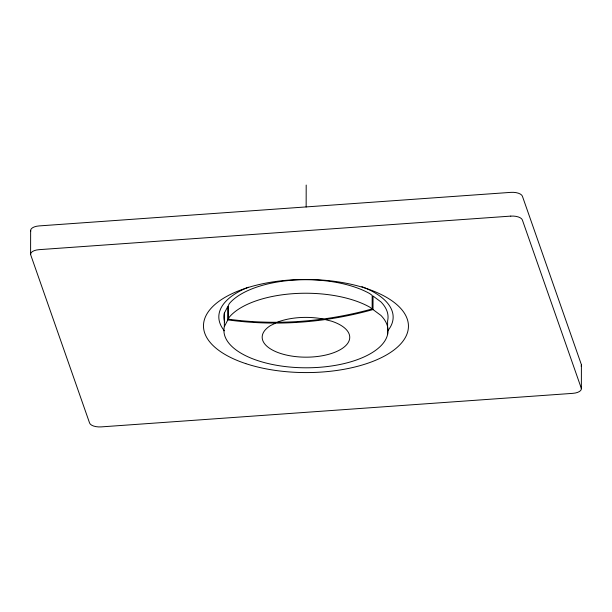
<?xml version="1.0" encoding="UTF-8"?>
<svg xmlns="http://www.w3.org/2000/svg" width="612" height="612" viewBox="0 0 612 612"><rect width="100%" height="100%" fill="white"/><g stroke="black" fill="none" stroke-linecap="round" stroke-linejoin="round"><path stroke-width="0.92" d="M30.6 254.309L30.638 230.563M224.352 326.548L224.375 313.03L227.878 306.367L227.863 319.892L224.352 326.548A82.062 37.286 0.1 0 0 318.867 367.353A82.062 37.286 0.1 0 0 380.909 315.417L373.014 309.565C325.905 322.708 276.364 326.525 227.863 319.892M228.245 319.166L228.261 305.64L229.355 303.567A82.062 37.286 0.1 0 1 369.717 293.584L372.18 295.405L372.157 308.93C325.423 321.881 276.349 325.661 228.245 319.166L229.339 317.093A82.062 37.286 0.1 0 1 369.702 307.109L372.157 308.93M306.153 207.024L306.191 185.054M373.014 309.565L373.037 296.047L380.924 301.892A82.062 37.286 0.1 0 1 387.603 320.963L387.587 334.489M581.362 388.697L581.4 364.951M275.285 323.281L270.519 325.561A43.781 19.89 0.1 0 0 280.25 353.353A43.781 19.89 0.1 0 0 341.397 349.001A43.781 19.89 0.1 0 0 331.666 321.208L325.576 319.701M276.999 322.463L278.383 321.797A43.781 19.89 0.1 0 1 321.614 318.722L323.381 319.158M361.883 286.676A87.164 39.604 0.1 0 1 387.388 331.253M224.397 330.832A87.164 39.604 0.1 0 1 248.35 287.219M224.665 321.889A82.062 37.286 0.1 0 1 224.375 313.03M581.125 366.144A10.121 4.598 0.1 0 0 581.278 364.347L522.396 196.2A10.121 4.598 0.1 0 0 510.806 192.367L39.16 225.912A10.121 4.598 0.1 0 0 30.761 231.16M510.768 216.113L39.13 249.658A10.121 4.598 0.1 0 0 30.722 254.906L89.604 423.06A10.121 4.598 0.1 0 0 101.194 426.893L572.84 393.348A10.121 4.598 0.1 0 0 581.239 388.092L522.357 219.945A10.121 4.598 0.1 0 0 510.768 216.113M245.802 363.627A102.479 46.558 0.1 0 0 407.898 330.962A102.479 46.558 0.1 0 0 264.223 283.44A102.479 46.558 0.1 0 0 245.802 363.627"/></g></svg>
